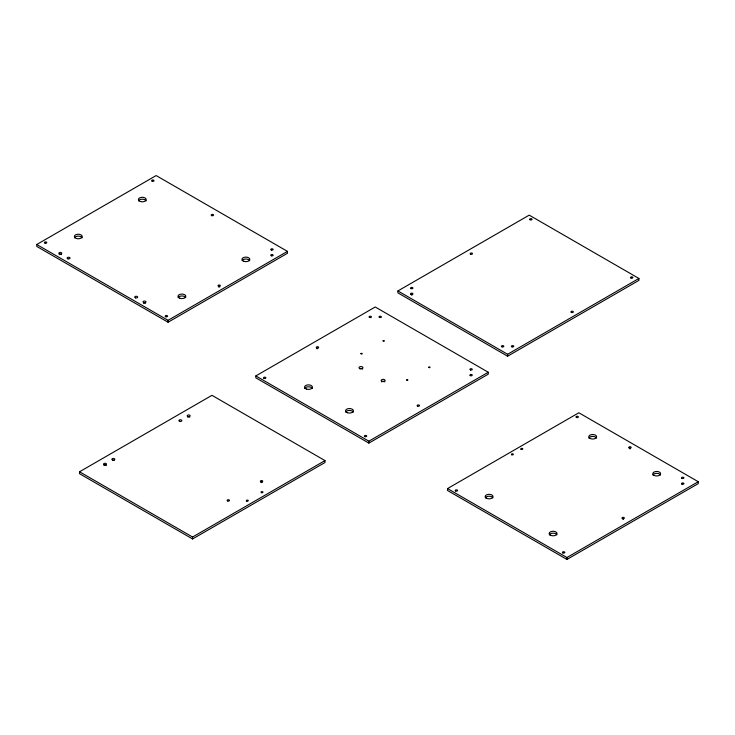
<?xml version="1.0" encoding="UTF-8"?>
<svg xmlns="http://www.w3.org/2000/svg" width="735" height="735" viewBox="0 0 735 735"><rect width="100%" height="100%" fill="white"/><g stroke="black" fill="none" stroke-linecap="round" stroke-linejoin="round"><path stroke-width="1.1" d="M36.75 244.498L156.151 175.564L287.458 251.379L287.458 253.29L168.058 322.233L36.75 246.418L36.75 244.498L168.058 320.313L287.458 251.379M79.536 471.787L211.956 395.329L324.989 460.588L324.989 462.508L192.57 538.957L79.536 473.698L79.536 471.787L192.57 537.037L324.989 460.588M397.901 290.941L529.218 215.134L638.917 278.464L638.917 280.384L507.609 356.199L397.901 292.861L397.901 290.941L507.609 354.279L638.917 278.464M255.835 375.925L375.236 306.991L488.261 372.25L488.261 374.17L368.869 443.104L255.835 377.845L255.835 375.925L368.869 441.184L488.261 372.25M447.541 488.582L578.849 412.767L698.25 481.71L698.25 483.621L566.942 559.436L447.541 490.502L447.541 488.582L566.942 557.516L698.25 481.71M566.942 557.516L566.942 559.436M507.609 354.279L507.609 356.199M368.869 441.184L368.869 443.104M192.57 537.037L192.57 538.957M168.058 320.313L168.058 322.233M411.453 295.084A1.176 0.68 0 0 1 412.059 295.084M178.127 297.657A3.914 2.26 0 0 1 181.912 295.975A3.914 2.26 0 0 1 185.698 297.657M242.118 260.704A3.914 2.26 0 0 1 245.903 259.032A3.914 2.26 0 0 1 249.689 260.704M218.589 287.017A1.176 0.68 0 0 1 219.756 287.017M74.52 237.837A3.914 2.26 0 0 1 78.305 236.156A3.914 2.26 0 0 1 82.09 237.837M138.511 200.885A3.914 2.26 0 0 1 142.296 199.213A3.914 2.26 0 0 1 146.081 200.885M143.472 303.233A1.47 0.845 0 0 1 145.548 303.233M59.259 254.613A1.47 0.845 0 0 1 61.336 254.613M359.727 368.74A1.957 1.13 0 0 1 362.695 369.08M381.401 381.869A1.957 1.13 0 0 1 383.128 381.272A1.957 1.13 0 0 1 384.855 381.869M316.886 348.712A1.176 0.68 0 0 1 317.777 348.647M345.689 412.133A3.914 2.26 0 0 1 349.474 410.452A3.914 2.26 0 0 1 353.259 412.133M304.685 388.457A3.914 2.26 0 0 1 308.47 386.785A3.914 2.26 0 0 1 312.256 388.457M260.962 482.555A1.176 0.68 0 0 1 262.138 482.555M103.984 465.43A1.47 0.845 0 0 1 106.299 465.604M112.602 460.496A1.47 0.845 0 0 1 114.072 460.496M187.655 417.122A1.47 0.845 0 0 1 189.731 417.122M629.371 448.727A1.176 0.68 0 0 1 630.547 448.727M652.91 475.04A3.914 2.26 0 0 1 656.695 473.368A3.914 2.26 0 0 1 660.48 475.04M485.311 497.917A3.914 2.26 0 0 1 489.097 496.235A3.914 2.26 0 0 1 492.882 497.917M622.876 519.278A1.176 0.68 0 0 1 623.482 519.278M588.919 438.097A3.914 2.26 0 0 1 592.704 436.415A3.914 2.26 0 0 1 596.489 438.097M549.302 534.859A3.914 2.26 0 0 1 553.087 533.187A3.914 2.26 0 0 1 556.873 534.859M360.885 353.654C362.474 355.29 362.833 352.175 360.894 353.608M383.045 340.856C384.635 342.51 384.901 339.395 383.054 340.81M406.593 380.041C408.384 381.649 408.191 378.534 406.602 379.995M428.753 367.243C430.177 368.961 430.756 365.736 428.753 367.243M470.483 254.154A1.176 0.68 0 0 0 472.449 253.851A1.176 0.68 0 0 0 471.016 253.024A1.176 0.68 0 0 0 470.483 254.154M530.045 219.774A1.176 0.68 0 0 0 532.011 219.462A1.176 0.68 0 0 0 530.569 218.635A1.176 0.68 0 0 0 530.045 219.774M630.887 277.986A1.176 0.68 0 0 0 632.853 277.683A1.176 0.68 0 0 0 631.411 276.856A1.176 0.68 0 0 0 630.887 277.986M410.92 288.543A1.176 0.68 0 0 0 412.886 288.239A1.176 0.68 0 0 0 411.453 287.413A1.176 0.68 0 0 0 410.92 288.543M502.033 346.874A1.176 0.68 0 0 0 503.797 346.286A1.176 0.68 0 0 0 502.033 345.698A1.176 0.68 0 0 0 502.033 346.874M512.001 346.874A1.176 0.68 0 0 0 513.765 346.286A1.176 0.68 0 0 0 512.001 345.698A1.176 0.68 0 0 0 512.001 346.874M410.92 294.303A1.176 0.68 0 0 0 412.886 294A1.176 0.68 0 0 0 411.453 293.164A1.176 0.68 0 0 0 410.92 294.303M571.325 312.375A1.176 0.68 0 0 0 573.291 312.072A1.176 0.68 0 0 0 571.848 311.236A1.176 0.68 0 0 0 571.325 312.375M165.807 316.739A1.176 0.68 0 0 0 167.571 316.151A1.176 0.68 0 0 0 165.807 315.563A1.176 0.68 0 0 0 165.807 316.739M218.589 286.273A1.176 0.68 0 0 0 220.344 285.685A1.176 0.68 0 0 0 218.589 285.097A1.176 0.68 0 0 0 218.589 286.273M271.362 255.798A1.176 0.68 0 0 0 273.126 255.21A1.176 0.68 0 0 0 271.362 254.622A1.176 0.68 0 0 0 271.362 255.798M76.348 238.462A3.914 2.26 0 0 0 82.219 236.505A3.914 2.26 0 0 0 76.348 234.538A3.914 2.26 0 0 0 76.348 238.462M243.946 261.329A3.914 2.26 0 0 0 249.827 259.372A3.914 2.26 0 0 0 243.946 257.415A3.914 2.26 0 0 0 243.946 261.329M143.775 302.655A1.47 0.845 0 0 0 145.98 301.92A1.47 0.845 0 0 0 143.775 301.185A1.47 0.845 0 0 0 143.775 302.655M140.339 201.509A3.914 2.26 0 0 0 146.219 199.552A3.914 2.26 0 0 0 140.339 197.596A3.914 2.26 0 0 0 140.339 201.509M45.028 243.166A1.176 0.68 0 0 0 46.792 242.578A1.176 0.68 0 0 0 45.028 241.99A1.176 0.68 0 0 0 45.028 243.166M271.362 250.047A1.176 0.68 0 0 0 273.126 249.459A1.176 0.68 0 0 0 271.362 248.871A1.176 0.68 0 0 0 271.362 250.047M211.799 215.658A1.176 0.68 0 0 0 213.563 215.07A1.176 0.68 0 0 0 211.799 214.482A1.176 0.68 0 0 0 211.799 215.658M135.47 297.85A1.47 0.845 0 0 0 137.675 297.115A1.47 0.845 0 0 0 135.47 296.38A1.47 0.845 0 0 0 135.47 297.85M152.237 181.269A1.176 0.68 0 0 0 154.001 180.681A1.176 0.68 0 0 0 152.237 180.093A1.176 0.68 0 0 0 152.237 181.269M179.956 298.281A3.914 2.26 0 0 0 185.826 296.315A3.914 2.26 0 0 0 179.956 294.358A3.914 2.26 0 0 0 179.956 298.281M59.563 254.025A1.47 0.845 0 0 0 61.768 253.29A1.47 0.845 0 0 0 59.563 252.564A1.47 0.845 0 0 0 59.563 254.025M67.877 258.83A1.47 0.845 0 0 0 70.073 258.095A1.47 0.845 0 0 0 67.877 257.36A1.47 0.845 0 0 0 67.877 258.83M369.42 317.391A1.176 0.68 0 0 0 371.386 317.088A1.176 0.68 0 0 0 369.944 316.252A1.176 0.68 0 0 0 369.42 317.391M359.994 368.667A1.957 1.13 0 0 0 362.925 367.693A1.957 1.13 0 0 0 359.994 366.71A1.957 1.13 0 0 0 359.994 368.667M382.154 381.465A1.957 1.13 0 0 0 385.094 380.482A1.957 1.13 0 0 0 382.154 379.508A1.957 1.13 0 0 0 382.154 381.465M316.647 347.857A1.176 0.68 0 0 0 318.613 347.554A1.176 0.68 0 0 0 317.171 346.727A1.176 0.68 0 0 0 316.647 347.857M264.113 378.433A1.176 0.68 0 0 0 265.877 377.845A1.176 0.68 0 0 0 264.113 377.257A1.176 0.68 0 0 0 264.113 378.433M364.707 436.544A1.176 0.68 0 0 0 366.673 436.241A1.176 0.68 0 0 0 365.24 435.414A1.176 0.68 0 0 0 364.707 436.544M417.48 406.078A1.176 0.68 0 0 0 419.446 405.775A1.176 0.68 0 0 0 418.013 404.939A1.176 0.68 0 0 0 417.48 406.078M470.253 375.613A1.176 0.68 0 0 0 472.219 375.3A1.176 0.68 0 0 0 470.786 374.473A1.176 0.68 0 0 0 470.253 375.613M470.501 369.962A1.176 0.68 0 0 0 472.265 369.374A1.176 0.68 0 0 0 470.501 368.786A1.176 0.68 0 0 0 470.501 369.962M379.389 317.391A1.176 0.68 0 0 0 381.355 317.088A1.176 0.68 0 0 0 379.921 316.252A1.176 0.68 0 0 0 379.389 317.391M347.517 412.758A3.914 2.26 0 0 0 353.388 410.791A3.914 2.26 0 0 0 347.517 408.835A3.914 2.26 0 0 0 347.517 412.758M306.513 389.081A3.914 2.26 0 0 0 312.393 387.125A3.914 2.26 0 0 0 306.513 385.168A3.914 2.26 0 0 0 306.513 389.081M260.962 481.811A1.176 0.68 0 0 0 262.726 481.223A1.176 0.68 0 0 0 260.962 480.635A1.176 0.68 0 0 0 260.962 481.811M104.296 464.842A1.47 0.845 0 0 0 106.492 464.107A1.47 0.845 0 0 0 104.296 463.372A1.47 0.845 0 0 0 104.296 464.842M227.712 501.004A1.176 0.68 0 0 0 229.476 500.416A1.176 0.68 0 0 0 227.712 499.828A1.176 0.68 0 0 0 227.712 501.004M112.602 460.046A1.47 0.845 0 0 0 114.807 459.311A1.47 0.845 0 0 0 112.602 458.576A1.47 0.845 0 0 0 112.602 460.046M187.958 416.543A1.47 0.845 0 0 0 190.163 415.808A1.47 0.845 0 0 0 187.958 415.073A1.47 0.845 0 0 0 187.958 416.543M179.643 421.339A1.47 0.845 0 0 0 181.848 420.604A1.47 0.845 0 0 0 179.643 419.869A1.47 0.845 0 0 0 179.643 421.339M261.476 492.661A0.983 0.57 0 0 0 262.946 492.174A0.983 0.57 0 0 0 261.476 491.687A0.983 0.57 0 0 0 261.476 492.661M246.795 501.141A0.983 0.57 0 0 0 248.265 500.654A0.983 0.57 0 0 0 246.795 500.167A0.983 0.57 0 0 0 246.795 501.141M562.78 552.876A1.176 0.68 0 0 0 564.746 552.573A1.176 0.68 0 0 0 563.313 551.746A1.176 0.68 0 0 0 562.78 552.876M622.343 518.487A1.176 0.68 0 0 0 624.309 518.184A1.176 0.68 0 0 0 622.876 517.357A1.176 0.68 0 0 0 622.343 518.487M455.571 490.98A1.176 0.68 0 0 0 457.537 490.677A1.176 0.68 0 0 0 456.104 489.85A1.176 0.68 0 0 0 455.571 490.98M681.905 484.108A1.176 0.68 0 0 0 683.872 483.805A1.176 0.68 0 0 0 682.429 482.968A1.176 0.68 0 0 0 681.905 484.108M576.359 417.406A1.176 0.68 0 0 0 578.326 417.103A1.176 0.68 0 0 0 576.883 416.276A1.176 0.68 0 0 0 576.359 417.406M629.132 447.881A1.176 0.68 0 0 0 631.099 447.578A1.176 0.68 0 0 0 629.656 446.742A1.176 0.68 0 0 0 629.132 447.881M653.929 475.306A3.914 2.26 0 0 0 660.48 474.296A3.914 2.26 0 0 0 655.684 471.521A3.914 2.26 0 0 0 653.929 475.306M681.905 478.347A1.176 0.68 0 0 0 683.872 478.044A1.176 0.68 0 0 0 682.429 477.208A1.176 0.68 0 0 0 681.905 478.347M486.322 498.183A3.914 2.26 0 0 0 492.882 497.163A3.914 2.26 0 0 0 488.077 494.398A3.914 2.26 0 0 0 486.322 498.183M589.929 438.363A3.914 2.26 0 0 0 596.489 437.343A3.914 2.26 0 0 0 591.684 434.578A3.914 2.26 0 0 0 589.929 438.363M550.313 535.126A3.914 2.26 0 0 0 556.873 534.115A3.914 2.26 0 0 0 552.077 531.341A3.914 2.26 0 0 0 550.313 535.126M521.087 449.315A0.983 0.57 0 0 0 522.732 449.067A0.983 0.57 0 0 0 521.528 448.368A0.983 0.57 0 0 0 521.087 449.315M511.67 454.754A0.983 0.57 0 0 0 513.315 454.506A0.983 0.57 0 0 0 512.111 453.807A0.983 0.57 0 0 0 511.67 454.754"/></g></svg>
